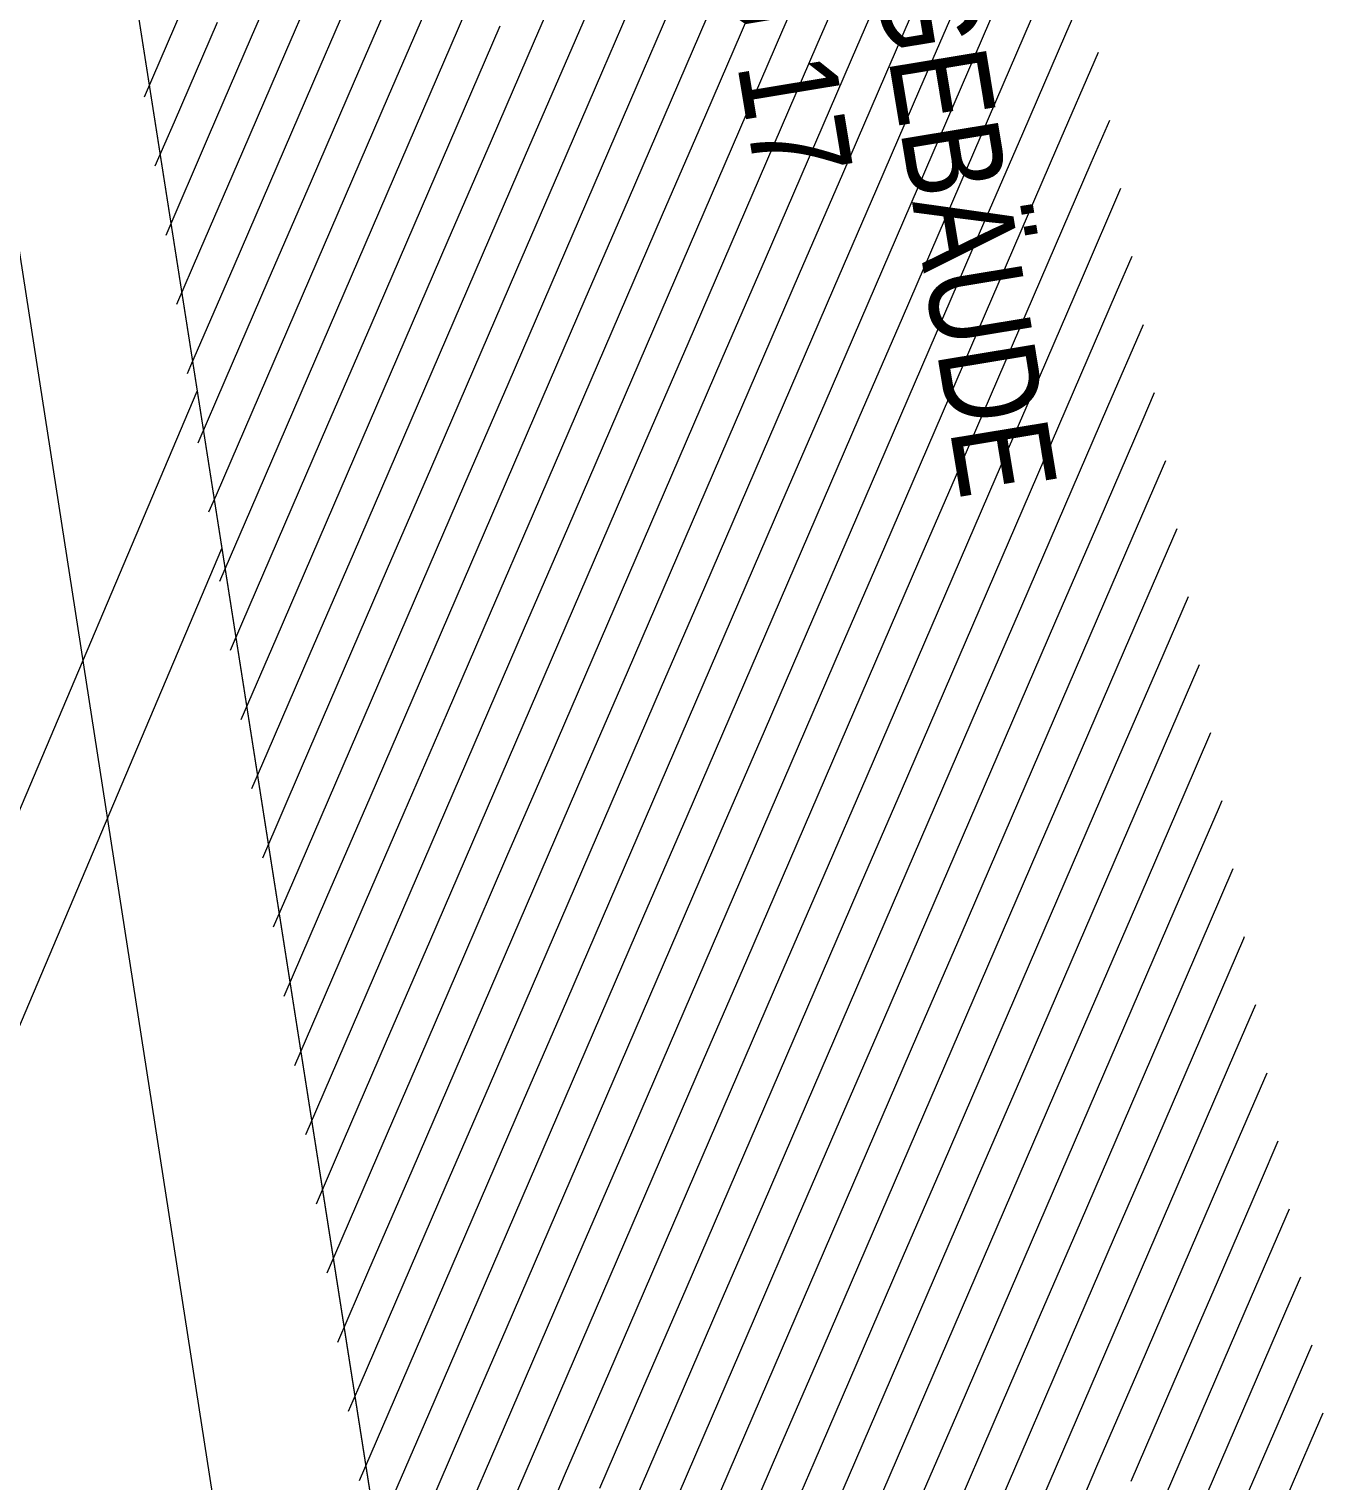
# Model space of a CAD drawing. Header units: millimetres. Extents: x 12535370 to 12566104, y 356204400 to 356234587.
# Drawn here: x 12556950 to 12559596, y 356207237 to 356210207 of the extents above; entities that cross this region are included whole.
import ezdxf
from ezdxf.enums import TextEntityAlignment as Align

# ---------------------------------------------------------------- set-up
doc = ezdxf.new("R2010")
doc.units = ezdxf.units.MM
doc.header["$MEASUREMENT"] = 0
doc.linetypes.add('Dot & Dashed', pattern=[6702.78, 3527.78, -1763.89, 0, -1411.11])
doc.layers.add('New_045 Dachkonstruktionen', color=7, linetype='Continuous')
doc.layers.add('New_290 Raster _ Achsen', color=7, linetype='Continuous')
for name, color, linetype, lineweight in [('New_045 Dachkonstruktionen_Pen_No__1', 7, 'Continuous', 13), ('New_255 Plangrafiken_Pen_No__1', 7, 'Continuous', 13), ('New_255 Plangrafiken_Pen_No__39', 8, 'Continuous', 13), ('New_290 Raster _ Achsen_Pen_No__108', 7, 'Continuous', 13)]:
    doc.layers.add(name, color=color, linetype=linetype, lineweight=lineweight)
doc.styles.add('GENERATED_STYLE_1', font='arial.ttf')
doc.styles.add('GENERATED_STYLE_2', font='arial.ttf', dxfattribs={"width": 0.8})

# ---------------------------------------------------------------- blocks, each defined once
blk = doc.blocks.new('*X12', base_point=(12240439.2, 356160438.4))
at = {"layer": 'New_255 Plangrafiken_Pen_No__39', "color": 8, "linetype": 'Continuous', "lineweight": 13}
for p, q in [((12557492.5, 356210394.6), (12557404.4, 356210190.7)), ((12557492.5, 356210394.6), (12557404.4, 356210190.7)), ((12558071, 356210386.6), (12557982.9, 356210182.7)), ((12558071, 356210386.6), (12557982.9, 356210182.7)), ((12558579.4, 356210409), (12558491.3, 356210205.1)), ((12558579.4, 356210409), (12558491.3, 356210205.1)), ((12557562.6, 356210364.3), (12557474.5, 356210160.4)), ((12557562.6, 356210364.3), (12557474.5, 356210160.4)), ((12558141, 356210356.4), (12558053, 356210152.5)), ((12558141, 356210356.4), (12558053, 356210152.5)), ((12558649.5, 356210378.7), (12558561.4, 356210174.8)), ((12558649.5, 356210378.7), (12558561.4, 356210174.8)), ((12557632.6, 356210334), (12557544.5, 356210130.1)), ((12557632.6, 356210334), (12557544.5, 356210130.1)), ((12558211.1, 356210326.1), (12558123, 356210122.2)), ((12558211.1, 356210326.1), (12558123, 356210122.2)), ((12558719.5, 356210348.5), (12558631.4, 356210144.5)), ((12558719.5, 356210348.5), (12558631.4, 356210144.5)), ((12557702.7, 356210303.8), (12557614.6, 356210099.9)), ((12557702.7, 356210303.8), (12557614.6, 356210099.9)), ((12558281.1, 356210295.9), (12558193.1, 356210091.9)), ((12558281.1, 356210295.9), (12558193.1, 356210091.9)), ((12558789.6, 356210318.2), (12558701.5, 356210114.3)), ((12558789.6, 356210318.2), (12558701.5, 356210114.3)), ((12559113.6, 356210298.5), (12559069.8, 356210197.1)), ((12559113.6, 356210298.5), (12559069.8, 356210197.1)), ((12557772.7, 356210273.5), (12557684.6, 356210069.6)), ((12557772.7, 356210273.5), (12557684.6, 356210069.6)), ((12558859.6, 356210287.9), (12558771.5, 356210084)), ((12558859.6, 356210287.9), (12558771.5, 356210084)), ((12557264.3, 356210251.2), (12557185.3, 356210068.2)), ((12557264.3, 356210251.2), (12557185.3, 356210068.2)), ((12557842.8, 356210243.3), (12557754.7, 356210039.3)), ((12557842.8, 356210243.3), (12557754.7, 356210039.3)), ((12558351.2, 356210265.6), (12558263.1, 356210061.7)), ((12558351.2, 356210265.6), (12558263.1, 356210061.7)), ((12558929.7, 356210257.7), (12558841.6, 356210053.8)), ((12558929.7, 356210257.7), (12558841.6, 356210053.8)), ((12557334.4, 356210220.9), (12557246.3, 356210017)), ((12557334.4, 356210220.9), (12557246.3, 356210017)), ((12557912.8, 356210213), (12557824.8, 356210009.1)), ((12557912.8, 356210213), (12557824.8, 356210009.1)), ((12558421.3, 356210235.3), (12558333.2, 356210031.4)), ((12558421.3, 356210235.3), (12558333.2, 356210031.4)), ((12558999.7, 356210227.4), (12558911.6, 356210023.5)), ((12558999.7, 356210227.4), (12558911.6, 356210023.5)), ((12557404.4, 356210190.7), (12557316.3, 356209986.7)), ((12557404.4, 356210190.7), (12557316.3, 356209986.7)), ((12557982.9, 356210182.7), (12557894.8, 356209978.8)), ((12557982.9, 356210182.7), (12557894.8, 356209978.8)), ((12558491.3, 356210205.1), (12558403.2, 356210001.2)), ((12558491.3, 356210205.1), (12558403.2, 356210001.2)), ((12559069.8, 356210197.1), (12558981.7, 356209993.2)), ((12559069.8, 356210197.1), (12558981.7, 356209993.2)), ((12557474.5, 356210160.4), (12557386.4, 356209956.5)), ((12557474.5, 356210160.4), (12557386.4, 356209956.5)), ((12558053, 356210152.5), (12557964.9, 356209948.6)), ((12558053, 356210152.5), (12557964.9, 356209948.6)), ((12558561.4, 356210174.8), (12558473.3, 356209970.9)), ((12558561.4, 356210174.8), (12558473.3, 356209970.9)), ((12559136.6, 356210159.3), (12559051.7, 356209963)), ((12559136.6, 356210159.3), (12559051.7, 356209963)), ((12557544.5, 356210130.1), (12557456.5, 356209926.2)), ((12557544.5, 356210130.1), (12557456.5, 356209926.2)), ((12558123, 356210122.2), (12558034.9, 356209918.3)), ((12558123, 356210122.2), (12558034.9, 356209918.3)), ((12558631.4, 356210144.5), (12558543.3, 356209940.6)), ((12558631.4, 356210144.5), (12558543.3, 356209940.6)), ((12557614.6, 356210099.9), (12557526.5, 356209896)), ((12557614.6, 356210099.9), (12557526.5, 356209896)), ((12558193.1, 356210091.9), (12558105, 356209888)), ((12558193.1, 356210091.9), (12558105, 356209888)), ((12558701.5, 356210114.3), (12558613.4, 356209910.4)), ((12558701.5, 356210114.3), (12558613.4, 356209910.4)), ((12557684.6, 356210069.6), (12557596.6, 356209865.7)), ((12557684.6, 356210069.6), (12557596.6, 356209865.7)), ((12558263.1, 356210061.7), (12558175, 356209857.8)), ((12558263.1, 356210061.7), (12558175, 356209857.8)), ((12558771.5, 356210084), (12558683.4, 356209880.1)), ((12558771.5, 356210084), (12558683.4, 356209880.1)), ((12557754.7, 356210039.3), (12557666.6, 356209835.4)), ((12557754.7, 356210039.3), (12557666.6, 356209835.4)), ((12558333.2, 356210031.4), (12558245.1, 356209827.5)), ((12558333.2, 356210031.4), (12558245.1, 356209827.5)), ((12558841.6, 356210053.8), (12558753.5, 356209849.8)), ((12558841.6, 356210053.8), (12558753.5, 356209849.8)), ((12557246.3, 356210017), (12557207.2, 356209926.6)), ((12557246.3, 356210017), (12557207.2, 356209926.6)), ((12557824.8, 356210009.1), (12557736.7, 356209805.2)), ((12557824.8, 356210009.1), (12557736.7, 356209805.2)), ((12558403.2, 356210001.2), (12558315.1, 356209797.3)), ((12558403.2, 356210001.2), (12558315.1, 356209797.3)), ((12558911.6, 356210023.5), (12558823.6, 356209819.6)), ((12558911.6, 356210023.5), (12558823.6, 356209819.6)), ((12559159.6, 356210020.1), (12559121.8, 356209932.7)), ((12559159.6, 356210020.1), (12559121.8, 356209932.7)), ((12557316.3, 356209986.7), (12557229.2, 356209785)), ((12557316.3, 356209986.7), (12557229.2, 356209785)), ((12557894.8, 356209978.8), (12557806.7, 356209774.9)), ((12557894.8, 356209978.8), (12557806.7, 356209774.9)), ((12558473.3, 356209970.9), (12558385.2, 356209767)), ((12558473.3, 356209970.9), (12558385.2, 356209767)), ((12558981.7, 356209993.2), (12558893.6, 356209789.3)), ((12558981.7, 356209993.2), (12558893.6, 356209789.3)), ((12557386.4, 356209956.5), (12557298.3, 356209752.6)), ((12557386.4, 356209956.5), (12557298.3, 356209752.6)), ((12557964.9, 356209948.6), (12557876.8, 356209744.7)), ((12557964.9, 356209948.6), (12557876.8, 356209744.7)), ((12558543.3, 356209940.6), (12558455.2, 356209736.7)), ((12558543.3, 356209940.6), (12558455.2, 356209736.7)), ((12559051.7, 356209963), (12558963.7, 356209759.1)), ((12559051.7, 356209963), (12558963.7, 356209759.1)), ((12557456.5, 356209926.2), (12557368.4, 356209722.3)), ((12557456.5, 356209926.2), (12557368.4, 356209722.3)), ((12558034.9, 356209918.3), (12557946.8, 356209714.4)), ((12558034.9, 356209918.3), (12557946.8, 356209714.4)), ((12558613.4, 356209910.4), (12558525.3, 356209706.5)), ((12558613.4, 356209910.4), (12558525.3, 356209706.5)), ((12559121.8, 356209932.7), (12559033.7, 356209728.8)), ((12559121.8, 356209932.7), (12559033.7, 356209728.8)), ((12557526.5, 356209896), (12557438.4, 356209692.1)), ((12557526.5, 356209896), (12557438.4, 356209692.1)), ((12558105, 356209888), (12558016.9, 356209684.1)), ((12558105, 356209888), (12558016.9, 356209684.1)), ((12558683.4, 356209880.1), (12558595.4, 356209676.2)), ((12558683.4, 356209880.1), (12558595.4, 356209676.2)), ((12559182.6, 356209880.9), (12559103.8, 356209698.5)), ((12559182.6, 356209880.9), (12559103.8, 356209698.5)), ((12557596.6, 356209865.7), (12557508.5, 356209661.8)), ((12557596.6, 356209865.7), (12557508.5, 356209661.8)), ((12558175, 356209857.8), (12558086.9, 356209653.9)), ((12558175, 356209857.8), (12558086.9, 356209653.9)), ((12557666.6, 356209835.4), (12557578.5, 356209631.5)), ((12557666.6, 356209835.4), (12557578.5, 356209631.5)), ((12558245.1, 356209827.5), (12558157, 356209623.6)), ((12558245.1, 356209827.5), (12558157, 356209623.6)), ((12558753.5, 356209849.8), (12558665.4, 356209645.9)), ((12558753.5, 356209849.8), (12558665.4, 356209645.9)), ((12557736.7, 356209805.2), (12557648.6, 356209601.3)), ((12557736.7, 356209805.2), (12557648.6, 356209601.3)), ((12558315.1, 356209797.3), (12558227.1, 356209593.3)), ((12558315.1, 356209797.3), (12558227.1, 356209593.3)), ((12558823.6, 356209819.6), (12558735.5, 356209615.7)), ((12558823.6, 356209819.6), (12558735.5, 356209615.7)), ((12557806.7, 356209774.9), (12557718.6, 356209571)), ((12557806.7, 356209774.9), (12557718.6, 356209571)), ((12558385.2, 356209767), (12558297.1, 356209563.1)), ((12558385.2, 356209767), (12558297.1, 356209563.1)), ((12558893.6, 356209789.3), (12558805.5, 356209585.4)), ((12558893.6, 356209789.3), (12558805.5, 356209585.4)), ((12557298.3, 356209752.6), (12557251.2, 356209643.5)), ((12557298.3, 356209752.6), (12557251.2, 356209643.5)), ((12557876.8, 356209744.7), (12557788.7, 356209540.7)), ((12557876.8, 356209744.7), (12557788.7, 356209540.7)), ((12558455.2, 356209736.7), (12558367.2, 356209532.8)), ((12558455.2, 356209736.7), (12558367.2, 356209532.8)), ((12558963.7, 356209759.1), (12558875.6, 356209555.2)), ((12558963.7, 356209759.1), (12558875.6, 356209555.2)), ((12559205.5, 356209741.7), (12559173.8, 356209668.3)), ((12559205.5, 356209741.7), (12559173.8, 356209668.3)), ((12557368.4, 356209722.3), (12557280.3, 356209518.4)), ((12557368.4, 356209722.3), (12557280.3, 356209518.4)), ((12557946.8, 356209714.4), (12557858.7, 356209510.5)), ((12557946.8, 356209714.4), (12557858.7, 356209510.5)), ((12558525.3, 356209706.5), (12558437.2, 356209502.6)), ((12558525.3, 356209706.5), (12558437.2, 356209502.6)), ((12559033.7, 356209728.8), (12558945.6, 356209524.9)), ((12559033.7, 356209728.8), (12558945.6, 356209524.9)), ((12557438.4, 356209692.1), (12557350.3, 356209488.1)), ((12557438.4, 356209692.1), (12557350.3, 356209488.1)), ((12558016.9, 356209684.1), (12557928.8, 356209480.2)), ((12558016.9, 356209684.1), (12557928.8, 356209480.2)), ((12558595.4, 356209676.2), (12558507.3, 356209472.3)), ((12558595.4, 356209676.2), (12558507.3, 356209472.3)), ((12559103.8, 356209698.5), (12559015.7, 356209494.6)), ((12559103.8, 356209698.5), (12559015.7, 356209494.6)), ((12557508.5, 356209661.8), (12557420.4, 356209457.9)), ((12557508.5, 356209661.8), (12557420.4, 356209457.9)), ((12558086.9, 356209653.9), (12557998.9, 356209450)), ((12558086.9, 356209653.9), (12557998.9, 356209450)), ((12558665.4, 356209645.9), (12558577.3, 356209442)), ((12558665.4, 356209645.9), (12558577.3, 356209442)), ((12559173.8, 356209668.3), (12559085.7, 356209464.4)), ((12559173.8, 356209668.3), (12559085.7, 356209464.4)), ((12557578.5, 356209631.5), (12557490.4, 356209427.6)), ((12557578.5, 356209631.5), (12557490.4, 356209427.6)), ((12558157, 356209623.6), (12558068.9, 356209419.7)), ((12558157, 356209623.6), (12558068.9, 356209419.7)), ((12558735.5, 356209615.7), (12558647.4, 356209411.8)), ((12558735.5, 356209615.7), (12558647.4, 356209411.8)), ((12557648.6, 356209601.3), (12557560.5, 356209397.4)), ((12557648.6, 356209601.3), (12557560.5, 356209397.4)), ((12558227.1, 356209593.3), (12558139, 356209389.4)), ((12558227.1, 356209593.3), (12558139, 356209389.4)), ((12558805.5, 356209585.4), (12558717.4, 356209381.5)), ((12558805.5, 356209585.4), (12558717.4, 356209381.5)), ((12559228.5, 356209602.5), (12559155.8, 356209434.1)), ((12559228.5, 356209602.5), (12559155.8, 356209434.1)), ((12557718.6, 356209571), (12557630.6, 356209367.1)), ((12557718.6, 356209571), (12557630.6, 356209367.1)), ((12558297.1, 356209563.1), (12558209, 356209359.2)), ((12558297.1, 356209563.1), (12558209, 356209359.2)), ((12558875.6, 356209555.2), (12558787.5, 356209351.2)), ((12558875.6, 356209555.2), (12558787.5, 356209351.2)), ((12557788.7, 356209540.7), (12557700.6, 356209336.8)), ((12557788.7, 356209540.7), (12557700.6, 356209336.8)), ((12558367.2, 356209532.8), (12558279.1, 356209328.9)), ((12558367.2, 356209532.8), (12558279.1, 356209328.9)), ((12558945.6, 356209524.9), (12558857.5, 356209321)), ((12558945.6, 356209524.9), (12558857.5, 356209321)), ((12557280.3, 356209518.4), (12557273.2, 356209501.9)), ((12557280.3, 356209518.4), (12557273.2, 356209501.9)), ((12557858.7, 356209510.5), (12557770.7, 356209306.6)), ((12557858.7, 356209510.5), (12557770.7, 356209306.6)), ((12558437.2, 356209502.6), (12558349.1, 356209298.6)), ((12558437.2, 356209502.6), (12558349.1, 356209298.6)), ((12559015.7, 356209494.6), (12558927.6, 356209290.7)), ((12559015.7, 356209494.6), (12558927.6, 356209290.7)), ((12557350.3, 356209488.1), (12557295.1, 356209360.3)), ((12557350.3, 356209488.1), (12557295.1, 356209360.3)), ((12557928.8, 356209480.2), (12557840.7, 356209276.3)), ((12557928.8, 356209480.2), (12557840.7, 356209276.3)), ((12558507.3, 356209472.3), (12558419.2, 356209268.4)), ((12558507.3, 356209472.3), (12558419.2, 356209268.4)), ((12559085.7, 356209464.4), (12558997.7, 356209260.5)), ((12559085.7, 356209464.4), (12558997.7, 356209260.5)), ((12557420.4, 356209457.9), (12557332.3, 356209254)), ((12557420.4, 356209457.9), (12557332.3, 356209254)), ((12557998.9, 356209450), (12557910.8, 356209246)), ((12557998.9, 356209450), (12557910.8, 356209246)), ((12558577.3, 356209442), (12558489.2, 356209238.1)), ((12558577.3, 356209442), (12558489.2, 356209238.1)), ((12559251.5, 356209463.3), (12559225.8, 356209403.8)), ((12559251.5, 356209463.3), (12559225.8, 356209403.8)), ((12557490.4, 356209427.6), (12557402.4, 356209223.7)), ((12557490.4, 356209427.6), (12557402.4, 356209223.7)), ((12558068.9, 356209419.7), (12557980.8, 356209215.8)), ((12558068.9, 356209419.7), (12557980.8, 356209215.8)), ((12558647.4, 356209411.8), (12558559.3, 356209207.9)), ((12558647.4, 356209411.8), (12558559.3, 356209207.9)), ((12559155.8, 356209434.1), (12559067.7, 356209230.2)), ((12559155.8, 356209434.1), (12559067.7, 356209230.2)), ((12557560.5, 356209397.4), (12557472.4, 356209193.4)), ((12557560.5, 356209397.4), (12557472.4, 356209193.4)), ((12558139, 356209389.4), (12558050.9, 356209185.5)), ((12558139, 356209389.4), (12558050.9, 356209185.5)), ((12558717.4, 356209381.5), (12558629.3, 356209177.6)), ((12558717.4, 356209381.5), (12558629.3, 356209177.6)), ((12559225.8, 356209403.8), (12559137.8, 356209199.9)), ((12559225.8, 356209403.8), (12559137.8, 356209199.9)), ((12557630.6, 356209367.1), (12557542.5, 356209163.2)), ((12557630.6, 356209367.1), (12557542.5, 356209163.2)), ((12558209, 356209359.2), (12558120.9, 356209155.3)), ((12558209, 356209359.2), (12558120.9, 356209155.3)), ((12558787.5, 356209351.2), (12558699.4, 356209147.3)), ((12558787.5, 356209351.2), (12558699.4, 356209147.3)), ((12557700.6, 356209336.8), (12557612.5, 356209132.9)), ((12557700.6, 356209336.8), (12557612.5, 356209132.9)), ((12558279.1, 356209328.9), (12558191, 356209125)), ((12558279.1, 356209328.9), (12558191, 356209125)), ((12558857.5, 356209321), (12558769.5, 356209117.1)), ((12558857.5, 356209321), (12558769.5, 356209117.1)), ((12559274.5, 356209324.1), (12559207.8, 356209169.7)), ((12559274.5, 356209324.1), (12559207.8, 356209169.7)), ((12557770.7, 356209306.6), (12557682.6, 356209102.7)), ((12557770.7, 356209306.6), (12557682.6, 356209102.7)), ((12558349.1, 356209298.6), (12558261, 356209094.7)), ((12558349.1, 356209298.6), (12558261, 356209094.7)), ((12558927.6, 356209290.7), (12558839.5, 356209086.8)), ((12558927.6, 356209290.7), (12558839.5, 356209086.8)), ((12557840.7, 356209276.3), (12557752.6, 356209072.4)), ((12557840.7, 356209276.3), (12557752.6, 356209072.4)), ((12558419.2, 356209268.4), (12558331.1, 356209064.5)), ((12558419.2, 356209268.4), (12558331.1, 356209064.5)), ((12558997.7, 356209260.5), (12558909.6, 356209056.5)), ((12558997.7, 356209260.5), (12558909.6, 356209056.5)), ((12557332.3, 356209254), (12557317.1, 356209218.8)), ((12557332.3, 356209254), (12557317.1, 356209218.8)), ((12557910.8, 356209246), (12557822.7, 356209042.1)), ((12557910.8, 356209246), (12557822.7, 356209042.1)), ((12558489.2, 356209238.1), (12558401.2, 356209034.2)), ((12558489.2, 356209238.1), (12558401.2, 356209034.2)), ((12559067.7, 356209230.2), (12558979.6, 356209026.3)), ((12559067.7, 356209230.2), (12558979.6, 356209026.3)), ((12557402.4, 356209223.7), (12557339.1, 356209077.2)), ((12557402.4, 356209223.7), (12557339.1, 356209077.2)), ((12557980.8, 356209215.8), (12557892.7, 356209011.9)), ((12557980.8, 356209215.8), (12557892.7, 356209011.9)), ((12558559.3, 356209207.9), (12558471.2, 356209003.9)), ((12558559.3, 356209207.9), (12558471.2, 356209003.9)), ((12559137.8, 356209199.9), (12559049.7, 356208996)), ((12559137.8, 356209199.9), (12559049.7, 356208996)), ((12557472.4, 356209193.4), (12557384.3, 356208989.5)), ((12557472.4, 356209193.4), (12557384.3, 356208989.5)), ((12558050.9, 356209185.5), (12557962.8, 356208981.6)), ((12558050.9, 356209185.5), (12557962.8, 356208981.6)), ((12558629.3, 356209177.6), (12558541.3, 356208973.7)), ((12558629.3, 356209177.6), (12558541.3, 356208973.7)), ((12559207.8, 356209169.7), (12559119.7, 356208965.8)), ((12559207.8, 356209169.7), (12559119.7, 356208965.8)), ((12559297.5, 356209184.9), (12559277.9, 356209139.4)), ((12559297.5, 356209184.9), (12559277.9, 356209139.4)), ((12557542.5, 356209163.2), (12557454.4, 356208959.3)), ((12557542.5, 356209163.2), (12557454.4, 356208959.3)), ((12558120.9, 356209155.3), (12558032.8, 356208951.3)), ((12558120.9, 356209155.3), (12558032.8, 356208951.3)), ((12558699.4, 356209147.3), (12558611.3, 356208943.4)), ((12558699.4, 356209147.3), (12558611.3, 356208943.4)), ((12559277.9, 356209139.4), (12559189.8, 356208935.5)), ((12559277.9, 356209139.4), (12559189.8, 356208935.5)), ((12557612.5, 356209132.9), (12557524.4, 356208929)), ((12557612.5, 356209132.9), (12557524.4, 356208929)), ((12558191, 356209125), (12558102.9, 356208921.1)), ((12558191, 356209125), (12558102.9, 356208921.1)), ((12558769.5, 356209117.1), (12558681.4, 356208913.2)), ((12558769.5, 356209117.1), (12558681.4, 356208913.2)), ((12557682.6, 356209102.7), (12557594.5, 356208898.7)), ((12557682.6, 356209102.7), (12557594.5, 356208898.7)), ((12558261, 356209094.7), (12558173, 356208890.8)), ((12558261, 356209094.7), (12558173, 356208890.8)), ((12558839.5, 356209086.8), (12558751.4, 356208882.9)), ((12558839.5, 356209086.8), (12558751.4, 356208882.9)), ((12557752.6, 356209072.4), (12557664.5, 356208868.5)), ((12557752.6, 356209072.4), (12557664.5, 356208868.5)), ((12558331.1, 356209064.5), (12558243, 356208860.6)), ((12558331.1, 356209064.5), (12558243, 356208860.6)), ((12558909.6, 356209056.5), (12558821.5, 356208852.6)), ((12558909.6, 356209056.5), (12558821.5, 356208852.6)), ((12557822.7, 356209042.1), (12557734.6, 356208838.2)), ((12557822.7, 356209042.1), (12557734.6, 356208838.2)), ((12558401.2, 356209034.2), (12558313.1, 356208830.3)), ((12558401.2, 356209034.2), (12558313.1, 356208830.3)), ((12558979.6, 356209026.3), (12558891.5, 356208822.4)), ((12558979.6, 356209026.3), (12558891.5, 356208822.4)), ((12559320.5, 356209045.7), (12559259.8, 356208905.2)), ((12559320.5, 356209045.7), (12559259.8, 356208905.2)), ((12557384.3, 356208989.5), (12557361, 356208935.6)), ((12557384.3, 356208989.5), (12557361, 356208935.6)), ((12557892.7, 356209011.9), (12557804.7, 356208808)), ((12557892.7, 356209011.9), (12557804.7, 356208808)), ((12558471.2, 356209003.9), (12558383.1, 356208800)), ((12558471.2, 356209003.9), (12558383.1, 356208800)), ((12559049.7, 356208996), (12558961.6, 356208792.1)), ((12559049.7, 356208996), (12558961.6, 356208792.1)), ((12557454.4, 356208959.3), (12557383, 356208794.1)), ((12557454.4, 356208959.3), (12557383, 356208794.1)), ((12557962.8, 356208981.6), (12557874.7, 356208777.7)), ((12557962.8, 356208981.6), (12557874.7, 356208777.7)), ((12558541.3, 356208973.7), (12558453.2, 356208769.8)), ((12558541.3, 356208973.7), (12558453.2, 356208769.8)), ((12559119.7, 356208965.8), (12559031.6, 356208761.8)), ((12559119.7, 356208965.8), (12559031.6, 356208761.8)), ((12558032.8, 356208951.3), (12557944.8, 356208747.4)), ((12558032.8, 356208951.3), (12557944.8, 356208747.4)), ((12558611.3, 356208943.4), (12558523.2, 356208739.5)), ((12558611.3, 356208943.4), (12558523.2, 356208739.5)), ((12559189.8, 356208935.5), (12559101.7, 356208731.6)), ((12559189.8, 356208935.5), (12559101.7, 356208731.6)), ((12557524.4, 356208929), (12557436.3, 356208725.1)), ((12557524.4, 356208929), (12557436.3, 356208725.1)), ((12558102.9, 356208921.1), (12558014.8, 356208717.2)), ((12558102.9, 356208921.1), (12558014.8, 356208717.2)), ((12558681.4, 356208913.2), (12558593.3, 356208709.2)), ((12558681.4, 356208913.2), (12558593.3, 356208709.2)), ((12559259.8, 356208905.2), (12559171.7, 356208701.3)), ((12559259.8, 356208905.2), (12559171.7, 356208701.3)), ((12559343.5, 356208906.5), (12559329.9, 356208875)), ((12559343.5, 356208906.5), (12559329.9, 356208875)), ((12557594.5, 356208898.7), (12557506.4, 356208694.8)), ((12557594.5, 356208898.7), (12557506.4, 356208694.8)), ((12558173, 356208890.8), (12558084.9, 356208686.9)), ((12558173, 356208890.8), (12558084.9, 356208686.9)), ((12558751.4, 356208882.9), (12558663.3, 356208679)), ((12558751.4, 356208882.9), (12558663.3, 356208679)), ((12559329.9, 356208875), (12559241.8, 356208671.1)), ((12559329.9, 356208875), (12559241.8, 356208671.1)), ((12557664.5, 356208868.5), (12557576.5, 356208664.6)), ((12557664.5, 356208868.5), (12557576.5, 356208664.6)), ((12558243, 356208860.6), (12558154.9, 356208656.6)), ((12558243, 356208860.6), (12558154.9, 356208656.6)), ((12558821.5, 356208852.6), (12558733.4, 356208648.7)), ((12558821.5, 356208852.6), (12558733.4, 356208648.7)), ((12557734.6, 356208838.2), (12557646.5, 356208634.3)), ((12557734.6, 356208838.2), (12557646.5, 356208634.3)), ((12558313.1, 356208830.3), (12558225, 356208626.4)), ((12558313.1, 356208830.3), (12558225, 356208626.4)), ((12558891.5, 356208822.4), (12558803.4, 356208618.5)), ((12558891.5, 356208822.4), (12558803.4, 356208618.5)), ((12557804.7, 356208808), (12557716.6, 356208604)), ((12557804.7, 356208808), (12557716.6, 356208604)), ((12558383.1, 356208800), (12558295, 356208596.1)), ((12558383.1, 356208800), (12558295, 356208596.1)), ((12558961.6, 356208792.1), (12558873.5, 356208588.2)), ((12558961.6, 356208792.1), (12558873.5, 356208588.2)), ((12557874.7, 356208777.7), (12557786.6, 356208573.8)), ((12557874.7, 356208777.7), (12557786.6, 356208573.8)), ((12558453.2, 356208769.8), (12558365.1, 356208565.9)), ((12558453.2, 356208769.8), (12558365.1, 356208565.9)), ((12559031.6, 356208761.8), (12558943.6, 356208557.9)), ((12559031.6, 356208761.8), (12558943.6, 356208557.9)), ((12559366.5, 356208767.3), (12559311.9, 356208640.8)), ((12559366.5, 356208767.3), (12559311.9, 356208640.8)), ((12557436.3, 356208725.1), (12557405, 356208652.5)), ((12557436.3, 356208725.1), (12557405, 356208652.5)), ((12557944.8, 356208747.4), (12557856.7, 356208543.5)), ((12557944.8, 356208747.4), (12557856.7, 356208543.5)), ((12558523.2, 356208739.5), (12558435.1, 356208535.6)), ((12558523.2, 356208739.5), (12558435.1, 356208535.6)), ((12559101.7, 356208731.6), (12559013.6, 356208527.7)), ((12559101.7, 356208731.6), (12559013.6, 356208527.7)), ((12557506.4, 356208694.8), (12557427, 356208511)), ((12557506.4, 356208694.8), (12557427, 356208511)), ((12558014.8, 356208717.2), (12557926.7, 356208513.3)), ((12558014.8, 356208717.2), (12557926.7, 356208513.3)), ((12558593.3, 356208709.2), (12558505.2, 356208505.3)), ((12558593.3, 356208709.2), (12558505.2, 356208505.3)), ((12559171.7, 356208701.3), (12559083.7, 356208497.4)), ((12559171.7, 356208701.3), (12559083.7, 356208497.4)), ((12557576.5, 356208664.6), (12557488.4, 356208460.7)), ((12557576.5, 356208664.6), (12557488.4, 356208460.7)), ((12558084.9, 356208686.9), (12557996.8, 356208483)), ((12558084.9, 356208686.9), (12557996.8, 356208483)), ((12558663.3, 356208679), (12558575.3, 356208475.1)), ((12558663.3, 356208679), (12558575.3, 356208475.1)), ((12559241.8, 356208671.1), (12559153.7, 356208467.1)), ((12559241.8, 356208671.1), (12559153.7, 356208467.1)), ((12557646.5, 356208634.3), (12557558.4, 356208430.4)), ((12557646.5, 356208634.3), (12557558.4, 356208430.4)), ((12558154.9, 356208656.6), (12558066.8, 356208452.7)), ((12558154.9, 356208656.6), (12558066.8, 356208452.7)), ((12558733.4, 356208648.7), (12558645.3, 356208444.8)), ((12558733.4, 356208648.7), (12558645.3, 356208444.8)), ((12559311.9, 356208640.8), (12559223.8, 356208436.9)), ((12559311.9, 356208640.8), (12559223.8, 356208436.9)), ((12557716.6, 356208604), (12557628.5, 356208400.1)), ((12557716.6, 356208604), (12557628.5, 356208400.1)), ((12558225, 356208626.4), (12558136.9, 356208422.5)), ((12558225, 356208626.4), (12558136.9, 356208422.5)), ((12558803.4, 356208618.5), (12558715.4, 356208414.5)), ((12558803.4, 356208618.5), (12558715.4, 356208414.5)), ((12559381.9, 356208610.5), (12559293.8, 356208406.6)), ((12559381.9, 356208610.5), (12559293.8, 356208406.6)), ((12559389.5, 356208628.1), (12559381.9, 356208610.5)), ((12559389.5, 356208628.1), (12559381.9, 356208610.5)), ((12557786.6, 356208573.8), (12557698.5, 356208369.9)), ((12557786.6, 356208573.8), (12557698.5, 356208369.9)), ((12558295, 356208596.1), (12558206.9, 356208392.2)), ((12558295, 356208596.1), (12558206.9, 356208392.2)), ((12558873.5, 356208588.2), (12558785.4, 356208384.3)), ((12558873.5, 356208588.2), (12558785.4, 356208384.3)), ((12557856.7, 356208543.5), (12557768.6, 356208339.6)), ((12557856.7, 356208543.5), (12557768.6, 356208339.6)), ((12558365.1, 356208565.9), (12558277, 356208361.9)), ((12558365.1, 356208565.9), (12558277, 356208361.9)), ((12558943.6, 356208557.9), (12558855.5, 356208354)), ((12558943.6, 356208557.9), (12558855.5, 356208354)), ((12557926.7, 356208513.3), (12557838.6, 356208309.3)), ((12557926.7, 356208513.3), (12557838.6, 356208309.3)), ((12558435.1, 356208535.6), (12558347.1, 356208331.7)), ((12558435.1, 356208535.6), (12558347.1, 356208331.7)), ((12559013.6, 356208527.7), (12558925.5, 356208323.8)), ((12559013.6, 356208527.7), (12558925.5, 356208323.8)), ((12558505.2, 356208505.3), (12558417.1, 356208301.4)), ((12558505.2, 356208505.3), (12558417.1, 356208301.4)), ((12559083.7, 356208497.4), (12558995.6, 356208293.5)), ((12559083.7, 356208497.4), (12558995.6, 356208293.5)), ((12559412.5, 356208488.9), (12559363.9, 356208376.4)), ((12559412.5, 356208488.9), (12559363.9, 356208376.4)), ((12557488.4, 356208460.7), (12557448.9, 356208369.4)), ((12557488.4, 356208460.7), (12557448.9, 356208369.4)), ((12557996.8, 356208483), (12557908.7, 356208279.1)), ((12557996.8, 356208483), (12557908.7, 356208279.1)), ((12558575.3, 356208475.1), (12558487.2, 356208271.2)), ((12558575.3, 356208475.1), (12558487.2, 356208271.2)), ((12559153.7, 356208467.1), (12559065.6, 356208263.2)), ((12559153.7, 356208467.1), (12559065.6, 356208263.2)), ((12557558.4, 356208430.4), (12557470.9, 356208227.8)), ((12557558.4, 356208430.4), (12557470.9, 356208227.8)), ((12558066.8, 356208452.7), (12557978.8, 356208248.8)), ((12558066.8, 356208452.7), (12557978.8, 356208248.8)), ((12558645.3, 356208444.8), (12558557.2, 356208240.9)), ((12558645.3, 356208444.8), (12558557.2, 356208240.9)), ((12559223.8, 356208436.9), (12559135.7, 356208233)), ((12559223.8, 356208436.9), (12559135.7, 356208233)), ((12557628.5, 356208400.1), (12557540.4, 356208196.2)), ((12557628.5, 356208400.1), (12557540.4, 356208196.2)), ((12558136.9, 356208422.5), (12558048.8, 356208218.6)), ((12558136.9, 356208422.5), (12558048.8, 356208218.6)), ((12558715.4, 356208414.5), (12558627.3, 356208210.6)), ((12558715.4, 356208414.5), (12558627.3, 356208210.6)), ((12559293.8, 356208406.6), (12559205.7, 356208202.7)), ((12559293.8, 356208406.6), (12559205.7, 356208202.7)), ((12557698.5, 356208369.9), (12557610.4, 356208166)), ((12557698.5, 356208369.9), (12557610.4, 356208166)), ((12558206.9, 356208392.2), (12558118.9, 356208188.3)), ((12558206.9, 356208392.2), (12558118.9, 356208188.3)), ((12558785.4, 356208384.3), (12558697.3, 356208180.4)), ((12558785.4, 356208384.3), (12558697.3, 356208180.4)), ((12559363.9, 356208376.4), (12559275.8, 356208172.4)), ((12559363.9, 356208376.4), (12559275.8, 356208172.4)), ((12557768.6, 356208339.6), (12557680.5, 356208135.7)), ((12557768.6, 356208339.6), (12557680.5, 356208135.7)), ((12558277, 356208361.9), (12558188.9, 356208158)), ((12558277, 356208361.9), (12558188.9, 356208158)), ((12558855.5, 356208354), (12558767.4, 356208150.1)), ((12558855.5, 356208354), (12558767.4, 356208150.1)), ((12559433.9, 356208346.1), (12559345.8, 356208142.2)), ((12559433.9, 356208346.1), (12559345.8, 356208142.2)), ((12559435.5, 356208349.7), (12559433.9, 356208346.1)), ((12559435.5, 356208349.7), (12559433.9, 356208346.1)), ((12557838.6, 356208309.3), (12557750.6, 356208105.4)), ((12557838.6, 356208309.3), (12557750.6, 356208105.4)), ((12558347.1, 356208331.7), (12558259, 356208127.8)), ((12558347.1, 356208331.7), (12558259, 356208127.8)), ((12558925.5, 356208323.8), (12558837.4, 356208119.8)), ((12558925.5, 356208323.8), (12558837.4, 356208119.8)), ((12557908.7, 356208279.1), (12557820.6, 356208075.2)), ((12557908.7, 356208279.1), (12557820.6, 356208075.2)), ((12558417.1, 356208301.4), (12558329, 356208097.5)), ((12558417.1, 356208301.4), (12558329, 356208097.5)), ((12558995.6, 356208293.5), (12558907.5, 356208089.6)), ((12558995.6, 356208293.5), (12558907.5, 356208089.6)), ((12557978.8, 356208248.8), (12557890.7, 356208044.9)), ((12557978.8, 356208248.8), (12557890.7, 356208044.9)), ((12558487.2, 356208271.2), (12558399.1, 356208067.3)), ((12558487.2, 356208271.2), (12558399.1, 356208067.3)), ((12559065.6, 356208263.2), (12558977.5, 356208059.3)), ((12559065.6, 356208263.2), (12558977.5, 356208059.3)), ((12558048.8, 356208218.6), (12557960.7, 356208014.7)), ((12558048.8, 356208218.6), (12557960.7, 356208014.7)), ((12558557.2, 356208240.9), (12558469.1, 356208037)), ((12558557.2, 356208240.9), (12558469.1, 356208037)), ((12559135.7, 356208233), (12559047.6, 356208029.1)), ((12559135.7, 356208233), (12559047.6, 356208029.1)), ((12557540.4, 356208196.2), (12557492.9, 356208086.3)), ((12557540.4, 356208196.2), (12557492.9, 356208086.3)), ((12558118.9, 356208188.3), (12558030.8, 356207984.4)), ((12558118.9, 356208188.3), (12558030.8, 356207984.4)), ((12558627.3, 356208210.6), (12558539.2, 356208006.7)), ((12558627.3, 356208210.6), (12558539.2, 356208006.7)), ((12559205.7, 356208202.7), (12559117.7, 356207998.8)), ((12559205.7, 356208202.7), (12559117.7, 356207998.8)), ((12559458.5, 356208210.5), (12559415.9, 356208111.9)), ((12559458.5, 356208210.5), (12559415.9, 356208111.9)), ((12557610.4, 356208166), (12557522.4, 356207962.1)), ((12557610.4, 356208166), (12557522.4, 356207962.1)), ((12558188.9, 356208158), (12558100.8, 356207954.1)), ((12558188.9, 356208158), (12558100.8, 356207954.1)), ((12558697.3, 356208180.4), (12558609.2, 356207976.5)), ((12558697.3, 356208180.4), (12558609.2, 356207976.5)), ((12559275.8, 356208172.4), (12559187.7, 356207968.5)), ((12559275.8, 356208172.4), (12559187.7, 356207968.5)), ((12557680.5, 356208135.7), (12557592.4, 356207931.8)), ((12557680.5, 356208135.7), (12557592.4, 356207931.8)), ((12558259, 356208127.8), (12558170.9, 356207923.9)), ((12558259, 356208127.8), (12558170.9, 356207923.9)), ((12558767.4, 356208150.1), (12558679.3, 356207946.2)), ((12558767.4, 356208150.1), (12558679.3, 356207946.2)), ((12559345.8, 356208142.2), (12559257.8, 356207938.3)), ((12559345.8, 356208142.2), (12559257.8, 356207938.3)), ((12557750.6, 356208105.4), (12557662.5, 356207901.5)), ((12557750.6, 356208105.4), (12557662.5, 356207901.5)), ((12558329, 356208097.5), (12558240.9, 356207893.6)), ((12558329, 356208097.5), (12558240.9, 356207893.6)), ((12558837.4, 356208119.8), (12558749.4, 356207915.9)), ((12558837.4, 356208119.8), (12558749.4, 356207915.9)), ((12559415.9, 356208111.9), (12559327.8, 356207908)), ((12559415.9, 356208111.9), (12559327.8, 356207908)), ((12557820.6, 356208075.2), (12557732.5, 356207871.3)), ((12557820.6, 356208075.2), (12557732.5, 356207871.3)), ((12558907.5, 356208089.6), (12558819.4, 356207885.7)), ((12558907.5, 356208089.6), (12558819.4, 356207885.7)), ((12559481.5, 356208071.3), (12559397.9, 356207877.8)), ((12559481.5, 356208071.3), (12559397.9, 356207877.8)), ((12557890.7, 356208044.9), (12557802.6, 356207841)), ((12557890.7, 356208044.9), (12557802.6, 356207841)), ((12558399.1, 356208067.3), (12558311, 356207863.3)), ((12558399.1, 356208067.3), (12558311, 356207863.3)), ((12558977.5, 356208059.3), (12558889.5, 356207855.4)), ((12558977.5, 356208059.3), (12558889.5, 356207855.4)), ((12557960.7, 356208014.7), (12557872.6, 356207810.7)), ((12557960.7, 356208014.7), (12557872.6, 356207810.7)), ((12558469.1, 356208037), (12558381, 356207833.1)), ((12558469.1, 356208037), (12558381, 356207833.1)), ((12559047.6, 356208029.1), (12558959.5, 356207825.2)), ((12559047.6, 356208029.1), (12558959.5, 356207825.2)), ((12558030.8, 356207984.4), (12557942.7, 356207780.5)), ((12558030.8, 356207984.4), (12557942.7, 356207780.5)), ((12558539.2, 356208006.7), (12558451.1, 356207802.8)), ((12558539.2, 356208006.7), (12558451.1, 356207802.8)), ((12559117.7, 356207998.8), (12559029.6, 356207794.9)), ((12559117.7, 356207998.8), (12559029.6, 356207794.9)), ((12557522.4, 356207962.1), (12557514.9, 356207944.7)), ((12557522.4, 356207962.1), (12557514.9, 356207944.7)), ((12558100.8, 356207954.1), (12558012.7, 356207750.2)), ((12558100.8, 356207954.1), (12558012.7, 356207750.2)), ((12558609.2, 356207976.5), (12558521.2, 356207772.6)), ((12558609.2, 356207976.5), (12558521.2, 356207772.6)), ((12559187.7, 356207968.5), (12559099.6, 356207764.6)), ((12559187.7, 356207968.5), (12559099.6, 356207764.6)), ((12557592.4, 356207931.8), (12557536.8, 356207803.1)), ((12557592.4, 356207931.8), (12557536.8, 356207803.1)), ((12558170.9, 356207923.9), (12558082.8, 356207720)), ((12558170.9, 356207923.9), (12558082.8, 356207720)), ((12558679.3, 356207946.2), (12558591.2, 356207742.3)), ((12558679.3, 356207946.2), (12558591.2, 356207742.3)), ((12559257.8, 356207938.3), (12559169.7, 356207734.4)), ((12559257.8, 356207938.3), (12559169.7, 356207734.4)), ((12559504.5, 356207932.1), (12559467.9, 356207847.5)), ((12559504.5, 356207932.1), (12559467.9, 356207847.5)), ((12557662.5, 356207901.5), (12557574.4, 356207697.6)), ((12557662.5, 356207901.5), (12557574.4, 356207697.6)), ((12558240.9, 356207893.6), (12558152.9, 356207689.7)), ((12558240.9, 356207893.6), (12558152.9, 356207689.7)), ((12558749.4, 356207915.9), (12558661.3, 356207712)), ((12558749.4, 356207915.9), (12558661.3, 356207712)), ((12559327.8, 356207908), (12559239.7, 356207704.1)), ((12559327.8, 356207908), (12559239.7, 356207704.1)), ((12557732.5, 356207871.3), (12557644.4, 356207667.4)), ((12557732.5, 356207871.3), (12557644.4, 356207667.4)), ((12558311, 356207863.3), (12558222.9, 356207659.4)), ((12558311, 356207863.3), (12558222.9, 356207659.4)), ((12558819.4, 356207885.7), (12558731.3, 356207681.8)), ((12558819.4, 356207885.7), (12558731.3, 356207681.8)), ((12559397.9, 356207877.8), (12559309.8, 356207673.8)), ((12559397.9, 356207877.8), (12559309.8, 356207673.8)), ((12557802.6, 356207841), (12557714.5, 356207637.1)), ((12557802.6, 356207841), (12557714.5, 356207637.1)), ((12558381, 356207833.1), (12558293, 356207629.2)), ((12558381, 356207833.1), (12558293, 356207629.2)), ((12558889.5, 356207855.4), (12558801.4, 356207651.5)), ((12558889.5, 356207855.4), (12558801.4, 356207651.5)), ((12559467.9, 356207847.5), (12559379.8, 356207643.6)), ((12559467.9, 356207847.5), (12559379.8, 356207643.6)), ((12557872.6, 356207810.7), (12557784.5, 356207606.8)), ((12557872.6, 356207810.7), (12557784.5, 356207606.8)), ((12558451.1, 356207802.8), (12558363, 356207598.9)), ((12558451.1, 356207802.8), (12558363, 356207598.9)), ((12558959.5, 356207825.2), (12558871.4, 356207621.2)), ((12558959.5, 356207825.2), (12558871.4, 356207621.2)), ((12557942.7, 356207780.5), (12557854.6, 356207576.6)), ((12557942.7, 356207780.5), (12557854.6, 356207576.6)), ((12558521.2, 356207772.6), (12558433.1, 356207568.6)), ((12558521.2, 356207772.6), (12558433.1, 356207568.6)), ((12559029.6, 356207794.9), (12558941.5, 356207591)), ((12559029.6, 356207794.9), (12558941.5, 356207591)), ((12559527.5, 356207792.9), (12559449.9, 356207613.3)), ((12559527.5, 356207792.9), (12559449.9, 356207613.3)), ((12558012.7, 356207750.2), (12557924.7, 356207546.3)), ((12558012.7, 356207750.2), (12557924.7, 356207546.3)), ((12558591.2, 356207742.3), (12558503.1, 356207538.4)), ((12558591.2, 356207742.3), (12558503.1, 356207538.4)), ((12559099.6, 356207764.6), (12559011.5, 356207560.7)), ((12559099.6, 356207764.6), (12559011.5, 356207560.7)), ((12558082.8, 356207720), (12557994.7, 356207516)), ((12558082.8, 356207720), (12557994.7, 356207516)), ((12558661.3, 356207712), (12558573.2, 356207508.1)), ((12558661.3, 356207712), (12558573.2, 356207508.1)), ((12559169.7, 356207734.4), (12559081.6, 356207530.5)), ((12559169.7, 356207734.4), (12559081.6, 356207530.5)), ((12557574.4, 356207697.6), (12557558.8, 356207661.6)), ((12557574.4, 356207697.6), (12557558.8, 356207661.6)), ((12558152.9, 356207689.7), (12558064.8, 356207485.8)), ((12558152.9, 356207689.7), (12558064.8, 356207485.8)), ((12558731.3, 356207681.8), (12558643.2, 356207477.9)), ((12558731.3, 356207681.8), (12558643.2, 356207477.9)), ((12559239.7, 356207704.1), (12559151.6, 356207500.2)), ((12559239.7, 356207704.1), (12559151.6, 356207500.2)), ((12557644.4, 356207667.4), (12557580.8, 356207520)), ((12557644.4, 356207667.4), (12557580.8, 356207520)), ((12558222.9, 356207659.4), (12558134.8, 356207455.5)), ((12558222.9, 356207659.4), (12558134.8, 356207455.5)), ((12559309.8, 356207673.8), (12559221.7, 356207469.9)), ((12559309.8, 356207673.8), (12559221.7, 356207469.9)), ((12559550.5, 356207653.8), (12559519.9, 356207583.1)), ((12559550.5, 356207653.8), (12559519.9, 356207583.1)), ((12557714.5, 356207637.1), (12557626.4, 356207433.2)), ((12557714.5, 356207637.1), (12557626.4, 356207433.2)), ((12558293, 356207629.2), (12558204.9, 356207425.3)), ((12558293, 356207629.2), (12558204.9, 356207425.3)), ((12558801.4, 356207651.5), (12558713.3, 356207447.6)), ((12558801.4, 356207651.5), (12558713.3, 356207447.6)), ((12559379.8, 356207643.6), (12559291.8, 356207439.7)), ((12559379.8, 356207643.6), (12559291.8, 356207439.7)), ((12557784.5, 356207606.8), (12557696.5, 356207402.9)), ((12557784.5, 356207606.8), (12557696.5, 356207402.9)), ((12558363, 356207598.9), (12558274.9, 356207395)), ((12558363, 356207598.9), (12558274.9, 356207395)), ((12558871.4, 356207621.2), (12558783.3, 356207417.3)), ((12558871.4, 356207621.2), (12558783.3, 356207417.3)), ((12559449.9, 356207613.3), (12559361.8, 356207409.4)), ((12559449.9, 356207613.3), (12559361.8, 356207409.4)), ((12557854.6, 356207576.6), (12557766.5, 356207372.7)), ((12557854.6, 356207576.6), (12557766.5, 356207372.7)), ((12558433.1, 356207568.6), (12558345, 356207364.7)), ((12558433.1, 356207568.6), (12558345, 356207364.7)), ((12558941.5, 356207591), (12558853.4, 356207387.1)), ((12558941.5, 356207591), (12558853.4, 356207387.1)), ((12559519.9, 356207583.1), (12559431.9, 356207379.1)), ((12559519.9, 356207583.1), (12559431.9, 356207379.1)), ((12557924.7, 356207546.3), (12557836.6, 356207342.4)), ((12557924.7, 356207546.3), (12557836.6, 356207342.4)), ((12558503.1, 356207538.4), (12558415, 356207334.5)), ((12558503.1, 356207538.4), (12558415, 356207334.5)), ((12559011.5, 356207560.7), (12558923.5, 356207356.8)), ((12559011.5, 356207560.7), (12558923.5, 356207356.8)), ((12557994.7, 356207516), (12557906.6, 356207312.1)), ((12557994.7, 356207516), (12557906.6, 356207312.1)), ((12558573.2, 356207508.1), (12558485.1, 356207304.2)), ((12558573.2, 356207508.1), (12558485.1, 356207304.2)), ((12559081.6, 356207530.5), (12558993.5, 356207326.5)), ((12559081.6, 356207530.5), (12558993.5, 356207326.5)), ((12559573.5, 356207514.6), (12559501.9, 356207348.9)), ((12559573.5, 356207514.6), (12559501.9, 356207348.9)), ((12558064.8, 356207485.8), (12557976.7, 356207281.9)), ((12558064.8, 356207485.8), (12557976.7, 356207281.9)), ((12558643.2, 356207477.9), (12558555.1, 356207273.9)), ((12558643.2, 356207477.9), (12558555.1, 356207273.9)), ((12559151.6, 356207500.2), (12559063.6, 356207296.3)), ((12559151.6, 356207500.2), (12559063.6, 356207296.3)), ((12558134.8, 356207455.5), (12558046.7, 356207251.6)), ((12558134.8, 356207455.5), (12558046.7, 356207251.6)), ((12558713.3, 356207447.6), (12558625.2, 356207243.7)), ((12558713.3, 356207447.6), (12558625.2, 356207243.7)), ((12559221.7, 356207469.9), (12559133.6, 356207266)), ((12559221.7, 356207469.9), (12559133.6, 356207266)), ((12557626.4, 356207433.2), (12557602.8, 356207378.4)), ((12557626.4, 356207433.2), (12557602.8, 356207378.4)), ((12558204.9, 356207425.3), (12558116.8, 356207221.3)), ((12558204.9, 356207425.3), (12558116.8, 356207221.3)), ((12558783.3, 356207417.3), (12558695.3, 356207213.4)), ((12558783.3, 356207417.3), (12558695.3, 356207213.4)), ((12559291.8, 356207439.7), (12559203.7, 356207235.8)), ((12559291.8, 356207439.7), (12559203.7, 356207235.8)), ((12557696.5, 356207402.9), (12557624.7, 356207236.9)), ((12557696.5, 356207402.9), (12557624.7, 356207236.9)), ((12558274.9, 356207395), (12558186.8, 356207191.1)), ((12558274.9, 356207395), (12558186.8, 356207191.1)), ((12558853.4, 356207387.1), (12558765.3, 356207183.2)), ((12558853.4, 356207387.1), (12558765.3, 356207183.2)), ((12559361.8, 356207409.4), (12559273.7, 356207205.5)), ((12559361.8, 356207409.4), (12559273.7, 356207205.5)), ((12557766.5, 356207372.7), (12557678.4, 356207168.7)), ((12557766.5, 356207372.7), (12557678.4, 356207168.7)), ((12558345, 356207364.7), (12558256.9, 356207160.8)), ((12558345, 356207364.7), (12558256.9, 356207160.8)), ((12558923.5, 356207356.8), (12558835.4, 356207152.9)), ((12558923.5, 356207356.8), (12558835.4, 356207152.9)), ((12559431.9, 356207379.1), (12559343.8, 356207175.2)), ((12559431.9, 356207379.1), (12559343.8, 356207175.2)), ((12559596.5, 356207375.4), (12559572, 356207318.6)), ((12559596.5, 356207375.4), (12559572, 356207318.6)), ((12557836.6, 356207342.4), (12557748.5, 356207138.5)), ((12557836.6, 356207342.4), (12557748.5, 356207138.5)), ((12558415, 356207334.5), (12558327, 356207130.6)), ((12558415, 356207334.5), (12558327, 356207130.6)), ((12558993.5, 356207326.5), (12558905.4, 356207122.6)), ((12558993.5, 356207326.5), (12558905.4, 356207122.6)), ((12559501.9, 356207348.9), (12559413.8, 356207145)), ((12559501.9, 356207348.9), (12559413.8, 356207145)), ((12557906.6, 356207312.1), (12557818.5, 356207108.2)), ((12557906.6, 356207312.1), (12557818.5, 356207108.2)), ((12558485.1, 356207304.2), (12558397, 356207100.3)), ((12558485.1, 356207304.2), (12558397, 356207100.3)), ((12559063.6, 356207296.3), (12558975.5, 356207092.4)), ((12559063.6, 356207296.3), (12558975.5, 356207092.4)), ((12559572, 356207318.6), (12559483.9, 356207114.7)), ((12559572, 356207318.6), (12559483.9, 356207114.7)), ((12557976.7, 356207281.9), (12557888.6, 356207078)), ((12557976.7, 356207281.9), (12557888.6, 356207078)), ((12558555.1, 356207273.9), (12558467.1, 356207070)), ((12558555.1, 356207273.9), (12558467.1, 356207070)), ((12559133.6, 356207266), (12559045.5, 356207062.1)), ((12559133.6, 356207266), (12559045.5, 356207062.1)), ((12558046.7, 356207251.6), (12557958.6, 356207047.7)), ((12558046.7, 356207251.6), (12557958.6, 356207047.7)), ((12558625.2, 356207243.7), (12558537.1, 356207039.8)), ((12558625.2, 356207243.7), (12558537.1, 356207039.8))]:
    blk.add_line(p, q, dxfattribs=at)
blk = doc.blocks.new('Fill_3', base_point=(12240439.2, 356160438.4))
at = {"layer": 'New_255 Plangrafiken_Pen_No__39', "color": 8, "linetype": 'Continuous', "lineweight": 13}
blk.add_blockref('*X12', (12240439.2, 356160438.4), dxfattribs=at)
blk = doc.blocks.new('Roof_2', base_point=(12557854.8, 356205888.1))
at = {"layer": 'New_045 Dachkonstruktionen_Pen_No__1', "color": 7, "linetype": 'Continuous', "lineweight": 13, "flags": 128}
blk.add_lwpolyline([(12557033.9, 356211123.6), (12557854.8, 356205888.1)], dxfattribs=at)
blk = doc.blocks.new('Standard grid marker[7]', base_point=(12557581.8, 356205556.1))
at = {"layer": 'New_290 Raster _ Achsen_Pen_No__108', "color": 7, "linetype": 'Dot & Dashed', "lineweight": 13}
blk.add_line((12557428.3, 356206544.2), (12554130.1, 356227771.8), dxfattribs=at)
at = {"layer": 'New_290 Raster _ Achsen_Pen_No__108', "color": 7, "lineweight": 13, "style": 'GENERATED_STYLE_1'}
for tag, p in [('AC_MarkerText_1_1', (12553993, 356228998.9)), ('AC_MarkerText_1_0', (12557652, 356205449.2))]:
    blk.add_attdef(tag, text='', height=150, rotation=336.6365, dxfattribs=at).set_placement(p, align=Align.TOP_CENTER)

msp = doc.modelspace()

# ---------------------------------------------------------------- hatches: boundary and pattern name
at = {"layer": 'New_255 Plangrafiken_Pen_No__1', "linetype": 'Continuous', "lineweight": 13}
h = msp.add_hatch(dxfattribs=at)
h.set_pattern_fill('DOUBLE_1_8', style=0, pattern_type=2)
h.set_pattern_definition([(67.019, (12548463.3, 356211998), (-1609.7, 169.9), []), (67.019, (12548284.4, 356212016.9), (-1609.7, 169.9), [])])
h.paths.add_polyline_path([(12540702.874, 356218055.676), (12557033.878, 356211123.594), (12557821.473, 356206100.613), (12557733.728, 356205940.398), (12539105.04, 356213987.681)])
h.paths.add_polyline_path([(12541065.086, 356214625.652), (12542333.863, 356214077.562), (12543065.782, 356215771.883), (12541797.005, 356216319.974)], flags=0)
h.paths.add_polyline_path([(12553094.457, 356209431.973), (12554363.234, 356208883.883), (12555095.152, 356210578.204), (12553826.376, 356211126.295)], flags=0)
h.paths.add_polyline_path([(12550637.897, 356210493.181), (12551906.674, 356209945.091), (12552638.592, 356211639.412), (12551369.816, 356212187.503)], flags=0)
h.paths.add_polyline_path([(12548265.118, 356211518.108), (12549533.895, 356210970.017), (12550265.814, 356212664.338), (12548997.037, 356213212.429)], flags=0)
h.paths.add_polyline_path([(12545915.219, 356212533.447), (12547183.996, 356211985.357), (12547915.915, 356213679.678), (12546647.138, 356214227.769)], flags=0)
h.paths.add_polyline_path([(12543546.432, 356213556.58), (12544815.209, 356213008.489), (12545547.127, 356214702.81), (12544278.351, 356215250.901)], flags=0)

# ---------------------------------------------------------------- linework, layer by layer
at = {"layer": 'New_255 Plangrafiken_Pen_No__1', "color": 7, "linetype": 'Continuous', "lineweight": 13, "flags": 128}
msp.add_lwpolyline([(12540702.874, 356218055.676), (12557033.878, 356211123.594), (12557821.473, 356206100.613), (12557733.728, 356205940.398), (12539105.04, 356213987.681)], close=True, dxfattribs=at)

# ---------------------------------------------------------------- block references
at = {"layer": 'New_045 Dachkonstruktionen', "color": 7, "linetype": 'Continuous', "lineweight": 13}
msp.add_blockref('Roof_2', (12557854.794, 356205888.099), dxfattribs=at)
at = {"layer": 'New_255 Plangrafiken_Pen_No__39', "color": 8, "linetype": 'Continuous', "lineweight": 13}
msp.add_blockref('Fill_3', (12240439.157, 356160438.356), dxfattribs=at)
at = {"layer": 'New_290 Raster _ Achsen', "color": 7, "linetype": 'Continuous', "lineweight": 13}
msp.add_blockref('Standard grid marker[7]', (12557581.816, 356205556.091), dxfattribs=at)

# ---------------------------------------------------------------- texts
at = {"layer": 'New_255 Plangrafiken_Pen_No__1', "color": 7, "linetype": 'Continuous', "lineweight": 13, "insert": (12558194.844, 356211347.078), "char_height": 200, "attachment_point": 7, "rotation": 279.380775, "line_spacing_factor": 0.921289, "style": 'GENERATED_STYLE_2'}
msp.add_mtext('\\A1;{\\pql;\\fArial|b0|i0|c0|p0;\\W0.800000;NACHBARGEBÄUDE\\P\\pql;\\fArial|b0|i0|c0|p0;\\W0.800000;RENNWEG 17}', dxfattribs=at)

doc.saveas('drawing.dxf')
